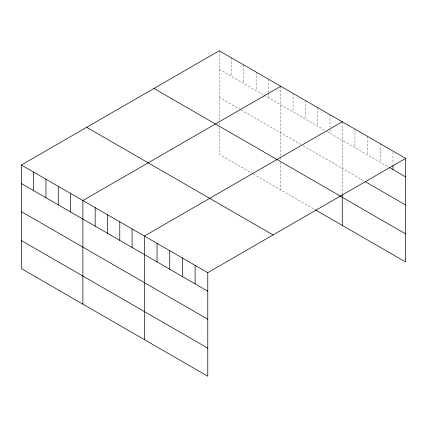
<?xml version="1.0" encoding="UTF-8"?>
<svg xmlns="http://www.w3.org/2000/svg" width="427" height="427" viewBox="0 0 427 427"><rect width="100%" height="100%" fill="white"/><g stroke="black" fill="none" stroke-linecap="round" stroke-linejoin="round"><path stroke-width="0.32" stroke-dasharray="2.13 1.6" d="M219.232 69.286L263.971 95.12M264.532 95.44L324.931 130.31M327.167 131.601L388.362 166.936M219.232 97.361L240.486 109.632M241.041 109.952L300.886 144.502M303.122 145.794L364.162 181.037M252.789 173.73L219.232 154.355L219.232 126.92M253.35 174.051L314.864 209.572M392.973 152.402L392.973 164.304M380.297 143.76L380.297 162.276M367.62 136.443L367.62 154.958M354.944 129.125L354.944 147.641M342.267 121.802L342.267 194.029M329.964 114.698L329.964 127.267M329.964 129.909L329.964 133.219M317.661 107.599L317.661 126.114M305.358 100.494L305.358 119.01M293.055 93.39L293.055 111.906M280.752 86.286L280.752 156.544M280.752 157.2L280.752 160.488M280.752 162.436L280.752 189.871M268.45 79.182L268.45 92.408M268.45 93.07L268.45 97.703M256.141 72.078L256.141 90.599M243.838 64.979L243.838 83.495M231.535 57.875L231.535 76.39M219.232 50.77L219.232 120.366M219.232 122.997L219.232 124.967"/><path stroke-width="0.64" d="M21.35 165.014L207.768 272.645L207.768 376.23L21.35 268.604L21.35 165.014L219.232 50.77L405.65 158.396L405.65 261.986L315.425 209.892M280.752 86.286L82.87 200.535L82.87 304.12M342.267 121.802L144.385 236.051L144.385 339.636M207.768 272.645L405.65 158.396M389.515 167.597L405.65 176.911M365.315 181.699L405.65 204.987M153.933 88.469L340.351 196.1M340.031 196.025L405.65 233.911M86.649 127.315L273.066 234.941M21.35 183.535L207.768 291.161M21.35 211.605L207.768 319.236M21.35 240.529L207.768 348.16M392.973 165.628L392.973 169.594M342.267 194.685L342.267 225.392M195.091 265.327L195.091 283.843M182.414 258.004L182.414 276.525M169.738 250.686L169.738 269.207M157.061 243.369L157.061 261.884M132.082 228.947L132.082 247.463M119.779 221.843L119.779 240.364M107.476 214.738L107.476 233.259M95.173 207.639L95.173 226.155M70.562 193.431L70.562 211.947M58.259 186.327L58.259 204.843M45.956 179.223L45.956 197.738M33.653 172.118L33.653 190.639"/></g></svg>
